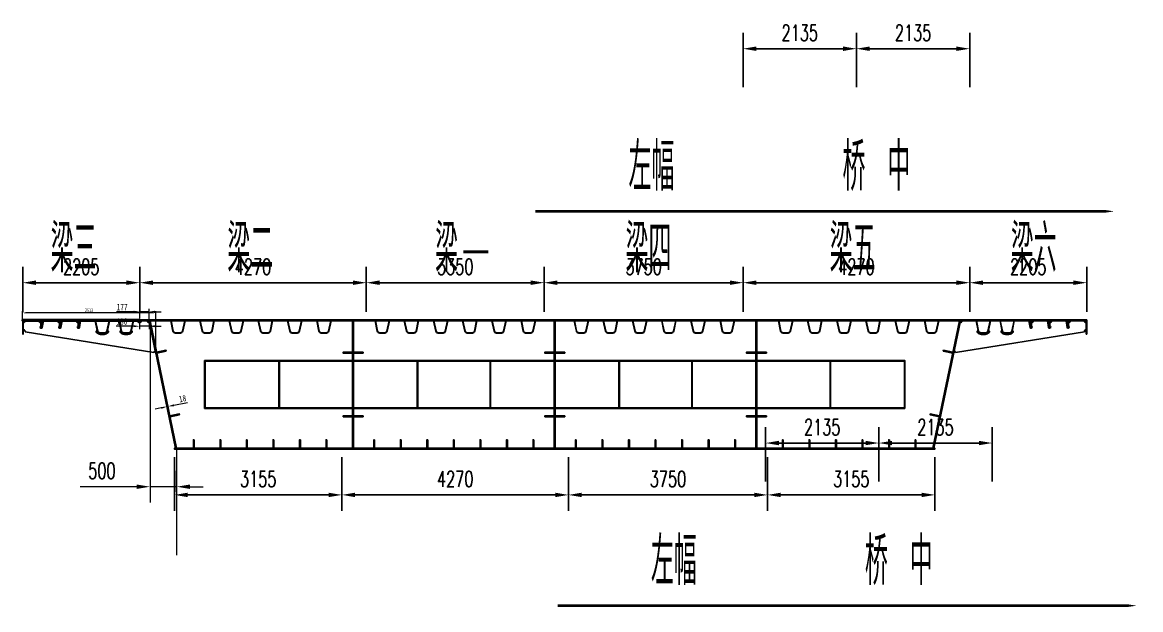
# Model space of a CAD drawing. Extents: x -158665 to 747974, y -1078007 to -307893.
# Drawn here: x 200710 to 221781, y -318962 to -307893 of the extents above; entities that cross this region are included whole.
import ezdxf

# ---------------------------------------------------------------- set-up
doc = ezdxf.new("R2010")
doc.units = 0
doc.header["$LTSCALE"] = 0.02
doc.header["$MEASUREMENT"] = 0
doc.header["$PDMODE"] = 35
doc.header["$PDSIZE"] = 150
doc.layers.get('0').update_dxf_attribs({"linetype": 'CONTINUOUS'})
doc.layers.get('Defpoints').update_dxf_attribs({"linetype": 'CONTINUOUS'})
doc.layers.add('1', color=1, linetype='CONTINUOUS')
for name, color, linetype, lineweight in [('1图框轮廓', 7, 'CONTINUOUS', 35), ('2细线层', 41, 'CONTINUOUS', 15), ('标注层', 3, 'CONTINUOUS', 13)]:
    doc.layers.add(name, color=color, linetype=linetype, lineweight=lineweight)
doc.styles.add('HC_GBDIM', font='romans', dxfattribs={"width": 0.667, "bigfont": 'gbcbig'})
doc.styles.add('仿宋', font='仿宋_GB2312_1.ttf', dxfattribs={"width": 0.7})
doc.dimstyles.new('HC_GBDIM-100', dxfattribs={"dimscale": 100, "dimtxt": 3, "dimasz": 2.5, "dimexe": 3, "dimexo": 1.5, "dimgap": 1.5, "dimtad": 1, "dimdec": 0, "dimzin": 0, "dimdsep": 46, "dimtxsty": 'HC_GBDIM', "dimcen": 2.5, "dimclrd": 130, "dimclre": 130, "dimclrt": 3, "dimadec": 0, "dimazin": 0, "dimtfac": 0.714286, "dimtdec": 0, "dimtmove": 0, "dimatfit": 3, "dimfxl": 1, "dimtzin": 0, "dimlwd": -1, "dimlwe": -1, "dimarcsym": 0})
doc.dimstyles.new('标准标注样式-45', dxfattribs={"dimscale": 45, "dimtxt": 2.7, "dimasz": 2.5, "dimexe": 1.25, "dimexo": 0.625, "dimtad": 1, "dimdec": 0, "dimdsep": 46, "dimtxsty": '仿宋', "dimcen": 2.5, "dimclrd": 3, "dimclre": 3, "dimclrt": 4, "dimazin": 0, "dimtfac": 1, "dimtdec": 0, "dimtmove": 0, "dimatfit": 3, "dimfxl": 1.25, "dimlwd": 13, "dimlwe": 13, "dimarcsym": 0})
doc.dimstyles.new('样式-25', dxfattribs={"dimscale": 25, "dimtxt": 2.7, "dimasz": 2.5, "dimexe": 1.25, "dimexo": 0.625, "dimtad": 1, "dimdec": 0, "dimdsep": 46, "dimtxsty": '仿宋', "dimcen": 2.5, "dimclrd": 3, "dimclre": 3, "dimclrt": 4, "dimazin": 0, "dimtfac": 1, "dimtdec": 0, "dimtmove": 0, "dimatfit": 3, "dimfxl": 1.25, "dimlwd": 13, "dimlwe": 13, "dimarcsym": 0})

# ---------------------------------------------------------------- blocks, each defined once
blk = doc.blocks.new('*D32')
at = {"layer": '2细线层', "color": 130}
for p, q in [((203116, -313668), (203116, -316945)), ((203616, -316742), (203616, -316345)), ((202866, -316645), (201802, -316645)), ((203616, -316645), (203116, -316645)), ((203866, -316645), (204116, -316645))]:
    blk.add_line(p, q, dxfattribs=at)
for points in [[(202866, -316604), (202866, -316687), (203116, -316645)], [(203866, -316604), (203866, -316687), (203616, -316645)]]:
    blk.add_solid(points, dxfattribs=at)
at = {"layer": 'Defpoints', "color": 0}
for p in [(203116, -313518), (203116, -316645), (203616, -316892)]:
    blk.add_point(p, dxfattribs=at)
at = {"layer": '2细线层', "color": 3, "insert": (202209, -316345), "char_height": 300, "attachment_point": 5, "style": 'HC_GBDIM'}
blk.add_mtext('500', dxfattribs=at)
blk = doc.blocks.new('*D33')
at = {"color": 130}
for p, q in [((207191, -313352), (207191, -312500)), ((210541, -313352), (210541, -312500)), ((210291, -312800), (207441, -312800))]:
    blk.add_line(p, q, dxfattribs=at)
for points in [[(207441, -312758), (207441, -312842), (207191, -312800)], [(210291, -312758), (210291, -312842), (210541, -312800)]]:
    blk.add_solid(points, dxfattribs=at)
at = {"layer": 'Defpoints', "color": 0}
for p in [(207191, -312800), (207191, -313502), (210541, -313502)]:
    blk.add_point(p, dxfattribs=at)
at = {"color": 3, "insert": (208866, -312500), "char_height": 300, "attachment_point": 5, "style": 'HC_GBDIM'}
blk.add_mtext('3350', dxfattribs=at)
blk = doc.blocks.new('*D34')
at = {"color": 130}
for p, q in [((210541, -313352), (210541, -312500)), ((214291, -313352), (214291, -312500)), ((210791, -312800), (214041, -312800))]:
    blk.add_line(p, q, dxfattribs=at)
for points in [[(210791, -312758), (210791, -312842), (210541, -312800)], [(214041, -312758), (214041, -312842), (214291, -312800)]]:
    blk.add_solid(points, dxfattribs=at)
at = {"layer": 'Defpoints', "color": 0}
for p in [(214291, -312800), (210541, -313502), (214291, -313502)]:
    blk.add_point(p, dxfattribs=at)
at = {"color": 3, "insert": (212416, -312500), "char_height": 300, "attachment_point": 5, "style": 'HC_GBDIM'}
blk.add_mtext('3750', dxfattribs=at)
blk = doc.blocks.new('*D35')
at = {"color": 130}
for p, q in [((214291, -313352), (214291, -312500)), ((218561, -313352), (218561, -312500)), ((214541, -312800), (218311, -312800))]:
    blk.add_line(p, q, dxfattribs=at)
for points in [[(214541, -312758), (214541, -312842), (214291, -312800)], [(218311, -312758), (218311, -312842), (218561, -312800)]]:
    blk.add_solid(points, dxfattribs=at)
at = {"layer": 'Defpoints', "color": 0}
for p in [(218561, -312800), (214291, -313502), (218561, -313502)]:
    blk.add_point(p, dxfattribs=at)
at = {"color": 3, "insert": (216426, -312500), "char_height": 300, "attachment_point": 5, "style": 'HC_GBDIM'}
blk.add_mtext('4270', dxfattribs=at)
blk = doc.blocks.new('*D36')
at = {"color": 130}
for p, q in [((202921, -313352), (202921, -312500)), ((207191, -313352), (207191, -312500)), ((203171, -312800), (206941, -312800))]:
    blk.add_line(p, q, dxfattribs=at)
for points in [[(203171, -312758), (203171, -312842), (202921, -312800)], [(206941, -312758), (206941, -312842), (207191, -312800)]]:
    blk.add_solid(points, dxfattribs=at)
at = {"layer": 'Defpoints', "color": 0}
for p in [(207191, -312800), (202921, -313502), (207191, -313502)]:
    blk.add_point(p, dxfattribs=at)
at = {"color": 3, "insert": (205056, -312500), "char_height": 300, "attachment_point": 5, "style": 'HC_GBDIM'}
blk.add_mtext('4270', dxfattribs=at)
blk = doc.blocks.new('*D37')
at = {"color": 130}
for p, q in [((203576, -316086), (203576, -317099)), ((206731, -316086), (206731, -317099)), ((203826, -316799), (206481, -316799))]:
    blk.add_line(p, q, dxfattribs=at)
for points in [[(203826, -316758), (203826, -316841), (203576, -316799)], [(206481, -316758), (206481, -316841), (206731, -316799)]]:
    blk.add_solid(points, dxfattribs=at)
at = {"layer": 'Defpoints', "color": 0}
for p in [(203576, -315936), (206731, -315936), (206731, -316799)]:
    blk.add_point(p, dxfattribs=at)
at = {"color": 3, "insert": (205154, -316499), "char_height": 300, "attachment_point": 5, "style": 'HC_GBDIM'}
blk.add_mtext('3155', dxfattribs=at)
blk = doc.blocks.new('*D38')
at = {"color": 130}
for p, q in [((206731, -316086), (206731, -317099)), ((211001, -316086), (211001, -317099)), ((206981, -316799), (210751, -316799))]:
    blk.add_line(p, q, dxfattribs=at)
for points in [[(206981, -316758), (206981, -316841), (206731, -316799)], [(210751, -316758), (210751, -316841), (211001, -316799)]]:
    blk.add_solid(points, dxfattribs=at)
at = {"layer": 'Defpoints', "color": 0}
for p in [(206731, -315936), (211001, -315936), (211001, -316799)]:
    blk.add_point(p, dxfattribs=at)
at = {"color": 3, "insert": (208866, -316499), "char_height": 300, "attachment_point": 5, "style": 'HC_GBDIM'}
blk.add_mtext('4270', dxfattribs=at)
blk = doc.blocks.new('*D39')
at = {"color": 130}
for p, q in [((211001, -316086), (211001, -317099)), ((214751, -316086), (214751, -317099)), ((211251, -316799), (214501, -316799))]:
    blk.add_line(p, q, dxfattribs=at)
for points in [[(211251, -316758), (211251, -316841), (211001, -316799)], [(214501, -316758), (214501, -316841), (214751, -316799)]]:
    blk.add_solid(points, dxfattribs=at)
at = {"layer": 'Defpoints', "color": 0}
for p in [(211001, -315936), (214751, -315936), (214751, -316799)]:
    blk.add_point(p, dxfattribs=at)
at = {"color": 3, "insert": (212876, -316499), "char_height": 300, "attachment_point": 5, "style": 'HC_GBDIM'}
blk.add_mtext('3750', dxfattribs=at)
blk = doc.blocks.new('*D40')
at = {"color": 130}
for p, q in [((214751, -316086), (214751, -317099)), ((217906, -316086), (217906, -317099)), ((215001, -316799), (217656, -316799))]:
    blk.add_line(p, q, dxfattribs=at)
for points in [[(215001, -316758), (215001, -316841), (214751, -316799)], [(217656, -316758), (217656, -316841), (217906, -316799)]]:
    blk.add_solid(points, dxfattribs=at)
at = {"layer": 'Defpoints', "color": 0}
for p in [(214751, -315936), (217906, -315936), (217906, -316799)]:
    blk.add_point(p, dxfattribs=at)
at = {"color": 3, "insert": (216329, -316499), "char_height": 300, "attachment_point": 5, "style": 'HC_GBDIM'}
blk.add_mtext('3155', dxfattribs=at)
blk = doc.blocks.new('*D41')
at = {"color": 130}
for p, q in [((200716, -313352), (200716, -312500)), ((202921, -313352), (202921, -312500)), ((202671, -312800), (200966, -312800))]:
    blk.add_line(p, q, dxfattribs=at)
for points in [[(200966, -312758), (200966, -312842), (200716, -312800)], [(202671, -312758), (202671, -312842), (202921, -312800)]]:
    blk.add_solid(points, dxfattribs=at)
at = {"layer": 'Defpoints', "color": 0}
for p in [(200716, -312800), (200716, -313502), (202921, -313502)]:
    blk.add_point(p, dxfattribs=at)
at = {"color": 3, "insert": (201819, -312500), "char_height": 300, "attachment_point": 5, "style": 'HC_GBDIM'}
blk.add_mtext('2205', dxfattribs=at)
blk = doc.blocks.new('*D42')
at = {"color": 130}
for p, q in [((218561, -313352), (218561, -312500)), ((220766, -313352), (220766, -312500)), ((220516, -312800), (218811, -312800))]:
    blk.add_line(p, q, dxfattribs=at)
for points in [[(218811, -312758), (218811, -312842), (218561, -312800)], [(220516, -312758), (220516, -312842), (220766, -312800)]]:
    blk.add_solid(points, dxfattribs=at)
at = {"layer": 'Defpoints', "color": 0}
for p in [(218561, -312800), (218561, -313502), (220766, -313502)]:
    blk.add_point(p, dxfattribs=at)
at = {"color": 3, "insert": (219664, -312500), "char_height": 300, "attachment_point": 5, "style": 'HC_GBDIM'}
blk.add_mtext('2205', dxfattribs=at)
blk = doc.blocks.new('*D8')
at = {"color": 130}
for p, q in [((216426, -309114), (216426, -308090)), ((218561, -309114), (218561, -308090)), ((218311, -308390), (216676, -308390))]:
    blk.add_line(p, q, dxfattribs=at)
for points in [[(216676, -308348), (216676, -308432), (216426, -308390)], [(218311, -308348), (218311, -308432), (218561, -308390)]]:
    blk.add_solid(points, dxfattribs=at)
at = {"layer": 'Defpoints', "color": 0}
for p in [(216426, -308390), (216426, -309264), (218561, -309264)]:
    blk.add_point(p, dxfattribs=at)
at = {"color": 3, "insert": (217494, -308090), "char_height": 300, "attachment_point": 5, "style": 'HC_GBDIM'}
blk.add_mtext('2135', dxfattribs=at)
blk = doc.blocks.new('*D9')
at = {"color": 130}
for p, q in [((214291, -309114), (214291, -308090)), ((216426, -309114), (216426, -308090)), ((214541, -308390), (216176, -308390))]:
    blk.add_line(p, q, dxfattribs=at)
for points in [[(214541, -308348), (214541, -308432), (214291, -308390)], [(216176, -308348), (216176, -308432), (216426, -308390)]]:
    blk.add_solid(points, dxfattribs=at)
at = {"layer": 'Defpoints', "color": 0}
for p in [(216426, -308390), (214291, -309264), (216426, -309264)]:
    blk.add_point(p, dxfattribs=at)
at = {"color": 3, "insert": (215359, -308090), "char_height": 300, "attachment_point": 5, "style": 'HC_GBDIM'}
blk.add_mtext('2135', dxfattribs=at)
blk = doc.blocks.new('*D3')
at = {"layer": 'Defpoints', "color": 0}
for p in [(203430, -315112), (203447, -315108), (203453, -315133)]:
    blk.add_point(p, dxfattribs=at)
at = {"layer": '标注层', "color": 3, "linetype": 'ByBlock', "lineweight": 13}
for p, q in [((203325, -315160), (203215, -315183)), ((203435, -315137), (203453, -315133)), ((203563, -315110), (203821, -315056))]:
    blk.add_line(p, q, dxfattribs=at)
at = {"layer": '标注层', "color": 3, "lineweight": 13}
for p, q in [((203436, -315140), (203446, -315192)), ((203453, -315136), (203464, -315188))]:
    blk.add_line(p, q, dxfattribs=at)
at = {"layer": '标注层', "color": 3}
for points in [[(203321, -315141), (203329, -315178), (203435, -315137)], [(203559, -315092), (203567, -315128), (203453, -315133)]]:
    blk.add_solid(points, dxfattribs=at)
at = {"layer": '标注层', "color": 4, "insert": (203729, -314985), "char_height": 121.5, "attachment_point": 5, "rotation": 11.7683, "style": '仿宋'}
blk.add_mtext('18', dxfattribs=at)
blk = doc.blocks.new('*D4')
at = {"color": 130}
for p, q in [((216849, -316546), (216849, -315522)), ((218984, -316546), (218984, -315522)), ((218734, -315822), (217099, -315822))]:
    blk.add_line(p, q, dxfattribs=at)
for points in [[(217099, -315780), (217099, -315863), (216849, -315822)], [(218734, -315780), (218734, -315863), (218984, -315822)]]:
    blk.add_solid(points, dxfattribs=at)
at = {"layer": 'Defpoints', "color": 0}
for p in [(216849, -315822), (216849, -316696), (218984, -316696)]:
    blk.add_point(p, dxfattribs=at)
at = {"color": 3, "insert": (217916, -315522), "char_height": 300, "attachment_point": 5, "style": 'HC_GBDIM'}
blk.add_mtext('2135', dxfattribs=at)
blk = doc.blocks.new('*D5')
at = {"color": 130}
for p, q in [((214714, -316546), (214714, -315522)), ((216849, -316546), (216849, -315522)), ((214964, -315822), (216599, -315822))]:
    blk.add_line(p, q, dxfattribs=at)
for points in [[(214964, -315780), (214964, -315863), (214714, -315822)], [(216599, -315780), (216599, -315863), (216849, -315822)]]:
    blk.add_solid(points, dxfattribs=at)
at = {"layer": 'Defpoints', "color": 0}
for p in [(216849, -315822), (214714, -316696), (216849, -316696)]:
    blk.add_point(p, dxfattribs=at)
at = {"color": 3, "insert": (215781, -315522), "char_height": 300, "attachment_point": 5, "style": 'HC_GBDIM'}
blk.add_mtext('2135', dxfattribs=at)
blk = doc.blocks.new('*D6')
at = {"layer": 'Defpoints', "color": 0}
for p in [(202921, -313346), (202921, -313502), (203098, -313518)]:
    blk.add_point(p, dxfattribs=at)
at = {"layer": '标注层', "color": 3, "lineweight": 13}
for p, q in [((202921, -313474), (202921, -313290)), ((203098, -313490), (203098, -313290))]:
    blk.add_line(p, q, dxfattribs=at)
at = {"layer": '标注层', "color": 3, "linetype": 'ByBlock', "lineweight": 13}
for p, q in [((202809, -313346), (202486, -313346)), ((203098, -313346), (202921, -313346)), ((203210, -313346), (203323, -313346))]:
    blk.add_line(p, q, dxfattribs=at)
at = {"layer": '标注层', "color": 3}
for points in [[(202809, -313328), (202809, -313365), (202921, -313346)], [(203210, -313328), (203210, -313365), (203098, -313346)]]:
    blk.add_solid(points, dxfattribs=at)
at = {"layer": '标注层', "color": 4, "insert": (202591, -313257), "char_height": 121.5, "attachment_point": 5, "style": '仿宋'}
blk.add_mtext('177', dxfattribs=at)
blk = doc.blocks.new('b ghghdtg')
at = {"layer": '1', "color": 7}
blk.add_line((2208, -16), (2208, 0), dxfattribs=at)
for points in [[(16, -266), (6, -266), (6, -16), (16, -16)], [(362, -136), (350, -136), (350, -16), (362, -16)], [(700, -16), (712, -16), (712, -136), (700, -136)], [(1062, -136), (1050, -136), (1050, -16), (1062, -16)]]:
    blk.add_lwpolyline(points, close=True, dxfattribs=at)
for points in [[(51, -222, 0.461548), (16, -181), (16, -51, 0.414214), (51, -16), (315, -16, 0.414214), (350, -51), (350, -117, 1.781125), (376, -139), (397, -16), (665, -16, 0.414214), (700, -51), (700, -117, 1.781125), (726, -139), (747, -16), (1015, -16, 0.414214), (1050, -51), (1050, -117, 1.781125), (1076, -139), (1097, -16), (1371, -16), (1410, -196, 0.571769), (1397, -237, 0.215741), (1472, -271), (1540, -271, 0.215741), (1615, -237, 0.571769), (1602, -196), (1641, -16), (1821, -16), (1860, -196, 0.571769), (1847, -237, 0.215741), (1922, -271), (1990, -271, 0.215741), (2065, -237, 0.571769), (2052, -196), (2091, -16), (2173, -16, 0.414214), (2208, -51, 0.414214), (2243, -16), (2353, -16, 0.475735), (2395, -50), (2505, -582, 0.311127), (2478, -610)], [(1377, -16), (1371, -16), (1413, -210, 0.352819), (1458, -246), (1554, -246, 0.352819), (1599, -210), (1641, -16), (1635, -16), (1593, -208, -0.352819), (1554, -240), (1458, -240, -0.352819), (1419, -208)], [(1827, -16), (1821, -16), (1863, -210, 0.352819), (1908, -246), (2004, -246, 0.352819), (2049, -210), (2091, -16), (2085, -16), (2043, -208, -0.352819), (2004, -240), (1908, -240, -0.352819), (1869, -208)]]:
    blk.add_lwpolyline(points, format="xyb", close=True, dxfattribs=at)
at = {"layer": '1图框轮廓', "color": 7}
blk.add_lwpolyline([(2208, 0), (0, 0), (0, -16), (2208, -16)], close=True, dxfattribs=at)
blk = doc.blocks.new('*D7')
at = {"layer": 'Defpoints', "color": 0}
for p in [(202918, -313518), (203098, -313518), (202918, -313620)]:
    blk.add_point(p, dxfattribs=at)
at = {"layer": '标注层', "color": 3, "linetype": 'ByBlock', "lineweight": 13}
for p, q in [((202806, -313620), (202479, -313620)), ((203098, -313620), (202918, -313620)), ((203210, -313620), (203323, -313620))]:
    blk.add_line(p, q, dxfattribs=at)
at = {"layer": '标注层', "color": 3, "lineweight": 13}
for p, q in [((202918, -313547), (202918, -313676)), ((203098, -313547), (203098, -313676))]:
    blk.add_line(p, q, dxfattribs=at)
at = {"layer": '标注层', "color": 3}
for points in [[(202806, -313601), (202806, -313639), (202918, -313620)], [(203210, -313601), (203210, -313639), (203098, -313620)]]:
    blk.add_solid(points, dxfattribs=at)
at = {"layer": '标注层', "color": 4, "insert": (202586, -313531), "char_height": 121.5, "attachment_point": 5, "style": '仿宋'}
blk.add_mtext('180', dxfattribs=at)
blk = doc.blocks.new('*D195')
at = {"color": 3, "lineweight": 13, "ltscale": 3}
for p, q in [((200710, -313487), (200710, -313337)), ((203223, -314103), (203223, -313337))]:
    blk.add_line(p, q, dxfattribs=at)
at = {"color": 3, "linetype": 'ByBlock', "lineweight": 13, "ltscale": 3}
blk.add_line((203160, -313369), (200773, -313369), dxfattribs=at)
at = {"color": 3, "ltscale": 3}
for points in [[(200773, -313358), (200773, -313379), (200710, -313369)], [(203160, -313358), (203160, -313379), (203223, -313369)]]:
    blk.add_solid(points, dxfattribs=at)
at = {"layer": 'Defpoints', "color": 0, "ltscale": 3}
for p in [(200710, -313369), (200710, -313502), (203223, -314118)]:
    blk.add_point(p, dxfattribs=at)
at = {"color": 4, "ltscale": 3, "insert": (201967, -313319), "char_height": 67.5, "attachment_point": 5, "style": '仿宋'}
blk.add_mtext('2513', dxfattribs=at)

msp = doc.modelspace()

# ---------------------------------------------------------------- linework, layer by layer
at = {"color": 6}
for points in [[(221283.7, -311454.9, 0, 150, 0), (220778.7, -311454.9, 50, 50, 0), (210373.6, -311454.9, 50, 50, 0)], [(221706.2, -318886.7, 0, 150, 0), (221201.1, -318886.7, 50, 50, 0), (210796, -318886.7, 50, 50, 0)]]:
    msp.add_lwpolyline(points, format="xyseb", dxfattribs=at)
at = {"layer": '1', "color": 4}
for p, q in [((218561.3, -313518.5), (218561.3, -313502.5)), ((206731.3, -315918.5), (206731.3, -315934.5)), ((214751.3, -315918.5), (214751.3, -315934.5))]:
    msp.add_line(p, q, dxfattribs=at)
for points in [[(202921.3, -313518.5), (200716.3, -313518.5), (200716.3, -313502.5), (202921.3, -313502.5)], [(200726.3, -313518.5), (200716.3, -313518.5), (200716.3, -313768.5), (200726.3, -313768.5)], [(201060.3, -313638.5), (201072.3, -313638.5), (201072.3, -313518.5), (201060.3, -313518.5)], [(201410.3, -313638.5), (201422.3, -313638.5), (201422.3, -313518.5), (201410.3, -313518.5)], [(201760.3, -313638.5), (201772.3, -313638.5), (201772.3, -313518.5), (201760.3, -313518.5)], [(202921.3, -313502.5), (207191.3, -313502.5), (207191.3, -313518.5), (202921.3, -313518.5)], [(206933.3, -313518.5), (206949.3, -313518.5), (206949.3, -315918.5), (206933.3, -315918.5)], [(207191.3, -313518.5), (210541.3, -313518.5), (210541.3, -313502.5), (207191.3, -313502.5)], [(210541.3, -313502.5), (214291.3, -313502.5), (214291.3, -313518.5), (210541.3, -313518.5)], [(210733.3, -315918.5), (210749.3, -315918.5), (210749.3, -313518.5), (210733.3, -313518.5)], [(214291.3, -313518.5), (218561.3, -313518.5), (218561.3, -313502.5), (214291.3, -313502.5)], [(214533.3, -313518.5), (214549.3, -313518.5), (214549.3, -315918.5), (214533.3, -315918.5)], [(218561.3, -313502.5), (220766.3, -313502.5), (220766.3, -313518.5), (218561.3, -313518.5)], [(219710.3, -313638.5), (219722.3, -313638.5), (219722.3, -313518.5), (219710.3, -313518.5)], [(220072.3, -313518.5), (220060.3, -313518.5), (220060.3, -313638.5), (220072.3, -313638.5)], [(220410.3, -313638.5), (220422.3, -313638.5), (220422.3, -313518.5), (220410.3, -313518.5)], [(220756.3, -313768.5), (220766.3, -313768.5), (220766.3, -313518.5), (220756.3, -313518.5)], [(206933.3, -314110.5), (206753.3, -314110.5), (206753.3, -314126.5), (206933.3, -314126.5)], [(206949.3, -314126.5), (207129.3, -314126.5), (207129.3, -314110.5), (206949.3, -314110.5)], [(210733.3, -314110.5), (210553.3, -314110.5), (210553.3, -314126.5), (210733.3, -314126.5)], [(210749.3, -314126.5), (210929.3, -314126.5), (210929.3, -314110.5), (210749.3, -314110.5)], [(214533.3, -314110.5), (214353.3, -314110.5), (214353.3, -314126.5), (214533.3, -314126.5)], [(214549.3, -314126.5), (214729.3, -314126.5), (214729.3, -314110.5), (214549.3, -314110.5)], [(204143.3, -314278.5), (206933.3, -314278.5), (206933.3, -314268.5), (204143.3, -314268.5)], [(204143.3, -315158.5), (204153.3, -315158.5), (204153.3, -314278.5), (204143.3, -314278.5)], [(205553.3, -315158.5), (205543.3, -315158.5), (205543.3, -314278.5), (205553.3, -314278.5)], [(206949.3, -314278.5), (210733.3, -314278.5), (210733.3, -314268.5), (206949.3, -314268.5)], [(208149.3, -315158.5), (208159.3, -315158.5), (208159.3, -314278.5), (208149.3, -314278.5)], [(209523.3, -315158.5), (209533.3, -315158.5), (209533.3, -314278.5), (209523.3, -314278.5)], [(210749.3, -314278.5), (214533.3, -314278.5), (214533.3, -314268.5), (210749.3, -314268.5)], [(211949.3, -315158.5), (211959.3, -315158.5), (211959.3, -314278.5), (211949.3, -314278.5)], [(213323.3, -315158.5), (213333.3, -315158.5), (213333.3, -314278.5), (213323.3, -314278.5)], [(214549.3, -314278.5), (217339.3, -314278.5), (217339.3, -314268.5), (214549.3, -314268.5)], [(215929.3, -315158.5), (215939.3, -315158.5), (215939.3, -314278.5), (215929.3, -314278.5)], [(217329.3, -314278.5), (217339.3, -314278.5), (217339.3, -315158.5), (217329.3, -315158.5)], [(206933.3, -315168.5), (204143.3, -315168.5), (204143.3, -315158.5), (206933.3, -315158.5)], [(210733.3, -315168.5), (206949.3, -315168.5), (206949.3, -315158.5), (210733.3, -315158.5)], [(214533.3, -315158.5), (210749.3, -315158.5), (210749.3, -315168.5), (214533.3, -315168.5)], [(217339.3, -315168.5), (214549.3, -315168.5), (214549.3, -315158.5), (217339.3, -315158.5)], [(206753.3, -315326.5), (206933.3, -315326.5), (206933.3, -315310.5), (206753.3, -315310.5)], [(206949.3, -315310.5), (207129.3, -315310.5), (207129.3, -315326.5), (206949.3, -315326.5)], [(210553.3, -315326.5), (210733.3, -315326.5), (210733.3, -315310.5), (210553.3, -315310.5)], [(210749.3, -315310.5), (210929.3, -315310.5), (210929.3, -315326.5), (210749.3, -315326.5)], [(214353.3, -315326.5), (214533.3, -315326.5), (214533.3, -315310.5), (214353.3, -315310.5)], [(214549.3, -315310.5), (214729.3, -315310.5), (214729.3, -315326.5), (214549.3, -315326.5)], [(203948.3, -315758.5), (203934.3, -315758.5), (203934.3, -315918.5), (203948.3, -315918.5)], [(204448.3, -315758.5), (204434.3, -315758.5), (204434.3, -315918.5), (204448.3, -315918.5)], [(204948.3, -315758.5), (204934.3, -315758.5), (204934.3, -315918.5), (204948.3, -315918.5)], [(205448.3, -315758.5), (205434.3, -315758.5), (205434.3, -315918.5), (205448.3, -315918.5)], [(205948.3, -315758.5), (205934.3, -315758.5), (205934.3, -315918.5), (205948.3, -315918.5)], [(206448.3, -315758.5), (206434.3, -315758.5), (206434.3, -315918.5), (206448.3, -315918.5)], [(207348.3, -315758.5), (207334.3, -315758.5), (207334.3, -315918.5), (207348.3, -315918.5)], [(207848.3, -315758.5), (207834.3, -315758.5), (207834.3, -315918.5), (207848.3, -315918.5)], [(208348.3, -315758.5), (208334.3, -315758.5), (208334.3, -315918.5), (208348.3, -315918.5)], [(208848.3, -315758.5), (208834.3, -315758.5), (208834.3, -315918.5), (208848.3, -315918.5)], [(209348.3, -315758.5), (209334.3, -315758.5), (209334.3, -315918.5), (209348.3, -315918.5)], [(209848.3, -315758.5), (209834.3, -315758.5), (209834.3, -315918.5), (209848.3, -315918.5)], [(210348.3, -315758.5), (210334.3, -315758.5), (210334.3, -315918.5), (210348.3, -315918.5)], [(211148.3, -315758.5), (211134.3, -315758.5), (211134.3, -315918.5), (211148.3, -315918.5)], [(211648.3, -315758.5), (211634.3, -315758.5), (211634.3, -315918.5), (211648.3, -315918.5)], [(212148.3, -315758.5), (212134.3, -315758.5), (212134.3, -315918.5), (212148.3, -315918.5)], [(212648.3, -315758.5), (212634.3, -315758.5), (212634.3, -315918.5), (212648.3, -315918.5)], [(213148.3, -315758.5), (213134.3, -315758.5), (213134.3, -315918.5), (213148.3, -315918.5)], [(213648.3, -315758.5), (213634.3, -315758.5), (213634.3, -315918.5), (213648.3, -315918.5)], [(214148.3, -315758.5), (214134.3, -315758.5), (214134.3, -315918.5), (214148.3, -315918.5)], [(215048.3, -315758.6), (215034.3, -315758.6), (215034.3, -315918.6), (215048.3, -315918.6)], [(215548.3, -315758.5), (215534.3, -315758.5), (215534.3, -315918.5), (215548.3, -315918.5)], [(216048.3, -315758.5), (216034.3, -315758.5), (216034.3, -315918.5), (216048.3, -315918.5)], [(216548.3, -315758.5), (216534.3, -315758.5), (216534.3, -315918.5), (216548.3, -315918.5)], [(217048.3, -315758.5), (217034.3, -315758.5), (217034.3, -315918.5), (217048.3, -315918.5)], [(217548.3, -315758.5), (217534.3, -315758.5), (217534.3, -315918.5), (217548.3, -315918.5)], [(206731.3, -315918.5), (203576.3, -315918.5), (203576.3, -315936.5), (206731.3, -315936.5)], [(206731.3, -315918.5), (211001.3, -315918.5), (211001.3, -315936.5), (206731.3, -315936.5)], [(211001.3, -315918.5), (214751.3, -315918.5), (214751.3, -315936.5), (211001.3, -315936.5)], [(214751.3, -315918.5), (217906.3, -315918.5), (217906.3, -315936.5), (214751.3, -315936.5)]]:
    msp.add_lwpolyline(points, close=True, dxfattribs=at)
for points in [[(200760.8, -313724, 0.4615482), (200726.3, -313683.5), (200726.3, -313553.5, 0.4142136), (200761.3, -313518.5), (201025.3, -313518.5, 0.4142136), (201060.3, -313553.5), (201060.3, -313619.4, 1.7811251), (201086, -313641.9), (201107.3, -313518.5), (201375.3, -313518.5, 0.4142136), (201410.3, -313553.5), (201410.3, -313619.4, 1.7811251), (201436, -313641.9), (201457.3, -313518.5), (201725.3, -313518.5, 0.4142136), (201760.3, -313553.5), (201760.3, -313619.4, 1.7811251), (201786, -313641.9), (201807.3, -313518.5), (202081.3, -313518.5), (202120.4, -313698.5, 0.5717692), (202107.2, -313739.5, 0.2157414), (202182.3, -313773.5), (202250.3, -313773.5, 0.2157414), (202325.4, -313739.5, 0.5717692), (202312.1, -313698.5), (202351.3, -313518.5), (202531.3, -313518.5), (202570.4, -313698.5, 0.5717692), (202557.2, -313739.5, 0.2157414), (202632.3, -313773.5), (202700.3, -313773.5, 0.2157414), (202775.4, -313739.5, 0.5717692), (202762.1, -313698.5), (202801.3, -313518.5), (203062.9, -313518.5, 0.4757351), (203105, -313552.7), (203215.8, -314084.2, 0.311127), (203188.3, -314112.9)], [(202345.1, -313518.5), (202351.3, -313518.5), (202309.2, -313712.2, -0.3528189), (202264.2, -313748.5), (202168.4, -313748.5, -0.3528189), (202123.4, -313712.2), (202081.3, -313518.5), (202087.4, -313518.5), (202129.3, -313711, 0.3528189), (202168.4, -313742.5), (202264.2, -313742.5, 0.3528189), (202303.3, -313711)], [(202795.1, -313518.5), (202801.3, -313518.5), (202759.2, -313712.2, -0.3528189), (202714.2, -313748.5), (202618.4, -313748.5, -0.3528189), (202573.4, -313712.2), (202531.3, -313518.5), (202537.4, -313518.5), (202579.3, -313711, 0.3528189), (202618.4, -313742.5), (202714.2, -313742.5, 0.3528189), (202753.3, -313711)], [(203770.1, -313518.5), (203776.3, -313518.5), (203734.2, -313712.2, -0.3528189), (203689.2, -313748.5), (203593.4, -313748.5, -0.3528189), (203548.4, -313712.2), (203506.3, -313518.5), (203512.4, -313518.5), (203554.3, -313711, 0.3528189), (203593.4, -313742.5), (203689.2, -313742.5, 0.3528189), (203728.3, -313711)], [(204320.1, -313518.5), (204326.3, -313518.5), (204284.2, -313712.2, -0.3528189), (204239.2, -313748.5), (204143.4, -313748.5, -0.3528189), (204098.4, -313712.2), (204056.3, -313518.5), (204062.4, -313518.5), (204104.3, -313711, 0.3528189), (204143.4, -313742.5), (204239.2, -313742.5, 0.3528189), (204278.3, -313711)], [(204870.1, -313518.5), (204876.3, -313518.5), (204834.2, -313712.2, -0.3528189), (204789.2, -313748.5), (204693.4, -313748.5, -0.3528189), (204648.4, -313712.2), (204606.3, -313518.5), (204612.4, -313518.5), (204654.3, -313711, 0.3528189), (204693.4, -313742.5), (204789.2, -313742.5, 0.3528189), (204828.3, -313711)], [(205420.1, -313518.5), (205426.3, -313518.5), (205384.2, -313712.2, -0.3528189), (205339.2, -313748.5), (205243.4, -313748.5, -0.3528189), (205198.4, -313712.2), (205156.3, -313518.5), (205162.4, -313518.5), (205204.3, -313711, 0.3528189), (205243.4, -313742.5), (205339.2, -313742.5, 0.3528189), (205378.3, -313711)], [(205970.1, -313518.5), (205976.3, -313518.5), (205934.2, -313712.2, -0.3528189), (205889.2, -313748.5), (205793.4, -313748.5, -0.3528189), (205748.4, -313712.2), (205706.3, -313518.5), (205712.4, -313518.5), (205754.3, -313711, 0.3528189), (205793.4, -313742.5), (205889.2, -313742.5, 0.3528189), (205928.3, -313711)], [(206520.1, -313518.5), (206526.3, -313518.5), (206484.2, -313712.2, -0.3528189), (206439.2, -313748.5), (206343.4, -313748.5, -0.3528189), (206298.4, -313712.2), (206256.3, -313518.5), (206262.4, -313518.5), (206304.3, -313711, 0.3528189), (206343.4, -313742.5), (206439.2, -313742.5, 0.3528189), (206478.3, -313711)], [(207620.1, -313518.5), (207626.3, -313518.5), (207584.2, -313712.2, -0.3528189), (207539.2, -313748.5), (207443.4, -313748.5, -0.3528189), (207398.4, -313712.2), (207356.3, -313518.5), (207362.4, -313518.5), (207404.3, -313711, 0.3528189), (207443.4, -313742.5), (207539.2, -313742.5, 0.3528189), (207578.3, -313711)], [(208170.1, -313518.5), (208176.3, -313518.5), (208134.2, -313712.2, -0.3528189), (208089.2, -313748.5), (207993.4, -313748.5, -0.3528189), (207948.4, -313712.2), (207906.3, -313518.5), (207912.4, -313518.5), (207954.3, -313711, 0.3528189), (207993.4, -313742.5), (208089.2, -313742.5, 0.3528189), (208128.3, -313711)], [(208720.1, -313518.5), (208726.3, -313518.5), (208684.2, -313712.2, -0.3528189), (208639.2, -313748.5), (208543.4, -313748.5, -0.3528189), (208498.4, -313712.2), (208456.3, -313518.5), (208462.4, -313518.5), (208504.3, -313711, 0.3528189), (208543.4, -313742.5), (208639.2, -313742.5, 0.3528189), (208678.3, -313711)], [(209270.1, -313518.5), (209276.3, -313518.5), (209234.2, -313712.2, -0.3528189), (209189.2, -313748.5), (209093.4, -313748.5, -0.3528189), (209048.4, -313712.2), (209006.3, -313518.5), (209012.4, -313518.5), (209054.3, -313711, 0.3528189), (209093.4, -313742.5), (209189.2, -313742.5, 0.3528189), (209228.3, -313711)], [(209820.1, -313518.5), (209826.3, -313518.5), (209784.2, -313712.2, -0.3528189), (209739.2, -313748.5), (209643.4, -313748.5, -0.3528189), (209598.4, -313712.2), (209556.3, -313518.5), (209562.4, -313518.5), (209604.3, -313711, 0.3528189), (209643.4, -313742.5), (209739.2, -313742.5, 0.3528189), (209778.3, -313711)], [(210370.1, -313518.5), (210376.3, -313518.5), (210334.2, -313712.2, -0.3528189), (210289.2, -313748.5), (210193.4, -313748.5, -0.3528189), (210148.4, -313712.2), (210106.3, -313518.5), (210112.4, -313518.5), (210154.3, -313711, 0.3528189), (210193.4, -313742.5), (210289.2, -313742.5, 0.3528189), (210328.3, -313711)], [(211370.1, -313518.5), (211376.3, -313518.5), (211334.2, -313712.2, -0.3528189), (211289.2, -313748.5), (211193.4, -313748.5, -0.3528189), (211148.4, -313712.2), (211106.3, -313518.5), (211112.4, -313518.5), (211154.3, -313711, 0.3528189), (211193.4, -313742.5), (211289.2, -313742.5, 0.3528189), (211328.3, -313711)], [(211920.1, -313518.5), (211926.3, -313518.5), (211884.2, -313712.2, -0.3528189), (211839.2, -313748.5), (211743.4, -313748.5, -0.3528189), (211698.4, -313712.2), (211656.3, -313518.5), (211662.4, -313518.5), (211704.3, -313711, 0.3528189), (211743.4, -313742.5), (211839.2, -313742.5, 0.3528189), (211878.3, -313711)], [(212470.1, -313518.5), (212476.3, -313518.5), (212434.2, -313712.2, -0.3528189), (212389.2, -313748.5), (212293.4, -313748.5, -0.3528189), (212248.4, -313712.2), (212206.3, -313518.5), (212212.4, -313518.5), (212254.3, -313711, 0.3528189), (212293.4, -313742.5), (212389.2, -313742.5, 0.3528189), (212428.3, -313711)], [(213020.1, -313518.5), (213026.3, -313518.5), (212984.2, -313712.2, -0.3528189), (212939.2, -313748.5), (212843.4, -313748.5, -0.3528189), (212798.4, -313712.2), (212756.3, -313518.5), (212762.4, -313518.5), (212804.3, -313711, 0.3528189), (212843.4, -313742.5), (212939.2, -313742.5, 0.3528189), (212978.3, -313711)], [(213570.1, -313518.5), (213576.3, -313518.5), (213534.2, -313712.2, -0.3528189), (213489.2, -313748.5), (213393.4, -313748.5, -0.3528189), (213348.4, -313712.2), (213306.3, -313518.5), (213312.4, -313518.5), (213354.3, -313711, 0.3528189), (213393.4, -313742.5), (213489.2, -313742.5, 0.3528189), (213528.3, -313711)], [(214120.1, -313518.5), (214126.3, -313518.5), (214084.2, -313712.2, -0.3528189), (214039.2, -313748.5), (213943.4, -313748.5, -0.3528189), (213898.4, -313712.2), (213856.3, -313518.5), (213862.4, -313518.5), (213904.3, -313711, 0.3528189), (213943.4, -313742.5), (214039.2, -313742.5, 0.3528189), (214078.3, -313711)], [(215220.1, -313518.6), (215226.3, -313518.6), (215184.1, -313712.3, -0.3528189), (215139.2, -313748.6), (215043.3, -313748.6, -0.3528189), (214998.4, -313712.3), (214956.3, -313518.6), (214962.4, -313518.6), (215004.2, -313711.1, 0.3528189), (215043.3, -313742.6), (215139.2, -313742.6, 0.3528189), (215178.3, -313711.1)], [(215770.1, -313518.5), (215776.3, -313518.5), (215734.2, -313712.2, -0.3528189), (215689.2, -313748.5), (215593.4, -313748.5, -0.3528189), (215548.4, -313712.2), (215506.3, -313518.5), (215512.4, -313518.5), (215554.3, -313711, 0.3528189), (215593.4, -313742.5), (215689.2, -313742.5, 0.3528189), (215728.3, -313711)], [(216320.1, -313518.5), (216326.3, -313518.5), (216284.1, -313712.3, -0.3528189), (216239.2, -313748.5), (216143.3, -313748.5, -0.3528189), (216098.4, -313712.3), (216056.3, -313518.5), (216062.4, -313518.5), (216104.3, -313711, 0.3528189), (216143.3, -313742.5), (216239.2, -313742.5, 0.3528189), (216278.3, -313711)], [(216870.1, -313518.5), (216876.3, -313518.5), (216834.2, -313712.2, -0.3528189), (216789.2, -313748.5), (216693.4, -313748.5, -0.3528189), (216648.4, -313712.2), (216606.3, -313518.5), (216612.4, -313518.5), (216654.3, -313711, 0.3528189), (216693.4, -313742.5), (216789.2, -313742.5, 0.3528189), (216828.3, -313711)], [(217420.1, -313518.5), (217426.3, -313518.5), (217384.1, -313712.3, -0.3528189), (217339.2, -313748.5), (217243.3, -313748.5, -0.3528189), (217198.4, -313712.3), (217156.3, -313518.5), (217162.4, -313518.5), (217204.3, -313711, 0.3528189), (217243.3, -313742.5), (217339.2, -313742.5, 0.3528189), (217378.3, -313711)], [(217970.1, -313518.5), (217976.3, -313518.5), (217934.2, -313712.3, -0.3528189), (217889.2, -313748.5), (217793.4, -313748.5, -0.3528189), (217748.4, -313712.3), (217706.3, -313518.5), (217712.4, -313518.5), (217754.3, -313711, 0.3528189), (217793.4, -313742.5), (217889.2, -313742.5, 0.3528189), (217928.3, -313711)], [(218377.5, -313552.7, 0.4757351), (218419.7, -313518.5), (218561.3, -313518.5), (218681.3, -313518.5), (218720.4, -313698.5, 0.5717692), (218707.2, -313739.5, 0.2157414), (218782.3, -313773.5), (218850.3, -313773.5, 0.2157414), (218925.4, -313739.5, 0.5717692), (218912.1, -313698.5), (218951.3, -313518.5), (219131.3, -313518.5), (219170.4, -313698.5, 0.5717692), (219157.2, -313739.5, 0.2157414), (219232.3, -313773.5), (219300.3, -313773.5, 0.2157414), (219375.4, -313739.5, 0.5717692), (219362.1, -313698.5), (219401.3, -313518.5), (219675.3, -313518.5), (219696.6, -313641.9, 1.7811251), (219722.3, -313619.4), (219722.3, -313553.5, 0.4142136), (219757.3, -313518.5), (220025.3, -313518.5), (220046.6, -313641.9, 1.7811251), (220072.3, -313619.4), (220072.3, -313553.5, 0.4142136), (220107.3, -313518.5), (220375.3, -313518.5), (220396.6, -313641.9, 1.7811251), (220422.3, -313619.4), (220422.3, -313553.5, 0.4142136), (220457.3, -313518.5), (220721.3, -313518.5, 0.4142136), (220756.3, -313553.5), (220756.3, -313683.5, 0.4615482), (220721.7, -313724), (218294.2, -314112.9, 0.311127), (218266.8, -314084.2)], [(218945.1, -313518.5), (218951.3, -313518.5), (218909.2, -313712.2, -0.3528189), (218864.2, -313748.5), (218768.4, -313748.5, -0.3528189), (218723.4, -313712.2), (218681.3, -313518.5), (218687.4, -313518.5), (218729.3, -313711, 0.3528189), (218768.4, -313742.5), (218864.2, -313742.5, 0.3528189), (218903.3, -313711)], [(219395.1, -313518.5), (219401.3, -313518.5), (219359.2, -313712.2, -0.3528189), (219314.2, -313748.5), (219218.4, -313748.5, -0.3528189), (219173.4, -313712.2), (219131.3, -313518.5), (219137.4, -313518.5), (219179.3, -313711, 0.3528189), (219218.4, -313742.5), (219314.2, -313742.5, 0.3528189), (219353.3, -313711)]]:
    msp.add_lwpolyline(points, format="xyb", close=True, dxfattribs=at)
for points in [[(203097.9, -313518.5), (203116.3, -313518.5), (203616.3, -315918.5), (203597.9, -315918.5), (203097.9, -313518.5)], [(218366.3, -313518.5), (218384.7, -313518.5), (217884.7, -315918.5), (217866.3, -315918.5), (218366.3, -313518.5)], [(203239.6, -314110.6), (203415.9, -314073.9), (203419.1, -314089.6), (203242.9, -314126.3), (203239.6, -314110.6)], [(218242.9, -314110.6), (218066.7, -314073.9), (218063.4, -314089.6), (218239.6, -314126.3), (218242.9, -314110.6)], [(203489.6, -315310.6), (203665.9, -315273.9), (203669.1, -315289.6), (203492.9, -315326.3), (203489.6, -315310.6)], [(217989.6, -315326.3), (217813.4, -315289.6), (217816.7, -315273.9), (217992.9, -315310.6), (217989.6, -315326.3)]]:
    msp.add_lwpolyline(points, dxfattribs=at)
at = {"layer": '2细线层', "color": 1}
msp.add_line((203616.3, -315918.5), (203616.3, -317937.5), dxfattribs=at)

# ---------------------------------------------------------------- block references
at = {"layer": '标注层', "color": 7}
msp.add_blockref('b ghghdtg', (200710.3, -313502.5), dxfattribs=at)

# ---------------------------------------------------------------- texts
at = {"color": 3, "linetype": 'Continuous', "style": 'HC_GBDIM', "width": 0.667}
for p in [(211720.2, -311063.5), (212142.7, -318495.3)]:
    msp.add_text(' 左幅       桥 中', height=900, dxfattribs=at).set_placement(p)
at = {"color": 6, "linetype": 'Continuous', "style": 'HC_GBDIM', "width": 0.667}
for s, p in [('梁三', (201242.2, -312605.8)), ('梁二', (204571.5, -312605.8)), ('梁-', (208487.2, -312605.8)), ('梁四', (212074.7, -312605.8)), ('梁五', (215920.8, -312605.8)), ('梁六', (219335.2, -312605.8))]:
    msp.add_text(s, height=900, dxfattribs=at).set_placement(p)

# ---------------------------------------------------------------- dimensions: what is measured, and where the dimension line sits
at = {"color": 7}
for base, p1, p2, picture, middle in [((216426.3, -308390), (214291.3, -309264.1), (216426.3, -309264.1), '*D9', (215358.8, -308090)), ((200716.3, -312800.1), (202921.3, -313502.5), (200716.3, -313502.5), '*D41', (201818.8, -312500.1)), ((218561.3, -312800.1), (220766.3, -313502.5), (218561.3, -313502.5), '*D42', (219663.8, -312500.1)), ((216848.7, -315821.8), (214713.7, -316695.9), (216848.7, -316695.9), '*D5', (215781.2, -315521.8)), ((206731.3, -316799.5), (203576.3, -315936.5), (206731.3, -315936.5), '*D37', (205153.8, -316499.5)), ((211001.3, -316799.5), (206731.3, -315936.5), (211001.3, -315936.5), '*D38', (208866.3, -316499.5)), ((214751.3, -316799.5), (211001.3, -315936.5), (214751.3, -315936.5), '*D39', (212876.3, -316499.5)), ((217906.3, -316799.5), (214751.3, -315936.5), (217906.3, -315936.5), '*D40', (216328.8, -316499.5))]:
    dim = msp.add_linear_dim(base=base, p1=p1, p2=p2, dimstyle='HC_GBDIM-100', override={"dimzin": 8}, dxfattribs=at)
    dim.commit()
    dim.dimension.update_dxf_attribs({"geometry": picture, "text_midpoint": middle})
for base, p1, p2, picture, middle in [((216426.3, -308390), (218561.3, -309264.1), (216426.3, -309264.1), '*D8', (217493.8, -308090)), ((207191.3, -312800), (202921.3, -313502.5), (207191.3, -313502.5), '*D36', (205056.3, -312500)), ((207191.3, -312800.1), (210541.3, -313502.5), (207191.3, -313502.5), '*D33', (208866.3, -312500.1)), ((214291.3, -312800.2), (210541.3, -313502.5), (214291.3, -313502.5), '*D34', (212416.3, -312500.2)), ((218561.3, -312800.1), (214291.3, -313502.5), (218561.3, -313502.5), '*D35', (216426.3, -312500.1)), ((216848.7, -315821.8), (218983.7, -316695.9), (216848.7, -316695.9), '*D4', (217916.2, -315521.8))]:
    dim = msp.add_linear_dim(base=base, p1=p1, p2=p2, angle=180, dimstyle='HC_GBDIM-100', override={"dimzin": 8}, dxfattribs=at)
    dim.commit()
    dim.dimension.update_dxf_attribs({"geometry": picture, "text_midpoint": middle})
at = {"color": 7, "ltscale": 3}
dim = msp.add_linear_dim(base=(200710.3, -313368.7), p1=(203222.9, -314118.5), p2=(200710.3, -313502.5), dimstyle='样式-25', dxfattribs=at)
dim.commit()
dim.dimension.update_dxf_attribs({"geometry": '*D195', "text_midpoint": (201966.6, -313319.3)})
at = {"layer": '2细线层', "color": 1}
dim = msp.add_linear_dim(base=(203116.3, -316645.4), p1=(203616.3, -316892), p2=(203116.3, -313518.5), angle=180, dimstyle='HC_GBDIM-100', override={"dimzin": 8}, dxfattribs=at)
dim.commit()
dim.dimension.update_dxf_attribs({"geometry": '*D32', "text_midpoint": (202209, -316345.4)})
at = {"layer": '标注层', "color": 7}
for base, p2, picture, middle in [((202921.3, -313346.3), (202921.3, -313502.5), '*D6', (202591.1, -313257.5)), ((202918.3, -313619.9), (202918.3, -313518.5), '*D7', (202586.3, -313531))]:
    dim = msp.add_linear_dim(base=base, p1=(203097.9, -313518.5), p2=p2, dimstyle='标准标注样式-45', dxfattribs=at)
    dim.commit()
    dim.dimension.update_dxf_attribs({"geometry": picture, "text_midpoint": middle})
dim = msp.add_aligned_dim(p1=(203429.9, -315112), p2=(203447.5, -315108.3), distance=-25.2, dimstyle='标准标注样式-45', dxfattribs=at)
dim.commit()
dim.dimension.update_dxf_attribs({"geometry": '*D3', "text_midpoint": (203728.7, -314984.8)})

doc.saveas('drawing.dxf')
